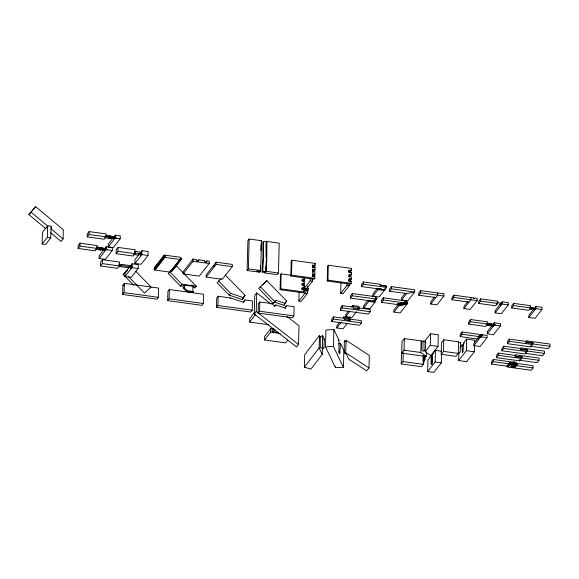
<?xml version="1.0" encoding="UTF-8"?>
<svg xmlns="http://www.w3.org/2000/svg" width="579" height="579" viewBox="0 0 579 579"><rect width="100%" height="100%" fill="white"/><g stroke="black" fill="none" stroke-linecap="round" stroke-linejoin="round"><path stroke-width="0.87" d="M322.402 348.117L322.242 354.348L310.894 369.156L304.351 367.173L304.684 354.695L319.463 335.407L320.281 337.116L320.296 346.937L321.063 348.283L321.331 347.711M322.554 335.458L322.525 346.047A1.534 0.463 83.8 0 0 322.981 347.936L323.386 348.406A1.534 0.463 83.8 0 0 323.907 347.661L324.341 339.193L322.554 335.458L320.281 337.116M340.495 343.354L339.764 353.595L338.939 351.989L338.961 340.148L333.88 329.56L325.948 329.987L325.507 346.864L335.494 367.694L343.427 367.267L343.868 350.389L340.495 343.354L338.36 343.977M346.568 341.842L344.31 340.85L344.281 351.446A1.534 0.463 83.8 0 0 344.737 353.328L345.135 353.798A1.534 0.463 83.8 0 0 345.605 353.494M463.497 345.113L462.194 344.831L462.303 352.973L463.084 351.446L463.475 343.195L466.71 339.07L474.693 340.163L474.621 342.84M266.05 256.917L266.05 243.187M42.144 243.983L42.448 232.36L47.63 225.752L51.046 226.223L50.742 237.846L45.56 244.454L42.144 243.983L47.326 237.376L47.63 225.752M51.35 226.722L51.285 229.045L63.082 238.881L61.077 241.429L50.677 232.758M63.082 238.881L63.321 229.718L35.601 206.609L28.95 214.65L45.929 228.799M78.122 248.463L78.201 245.539L80.047 243.187L97.098 245.525L97.019 248.449L95.173 250.801L78.122 248.463L79.967 246.111L80.047 243.187M87.212 236.876L87.284 233.952L89.137 231.6L106.189 233.938L106.109 236.862L104.263 239.221L87.212 236.876L89.057 234.524L89.137 231.6M96.7 246.972L101.745 247.66L100.905 249.672L99.132 249.455L99.147 248.659M99.147 258.516L99.219 255.592L106.145 246.763L112.348 247.617L112.268 250.541L105.349 259.363L99.147 258.516L106.066 249.694L106.145 246.763M99.682 248.746L101.455 248.963L99.682 248.746L99.704 248.08M95.571 249.354L100.608 250.048L100.63 249.259M100.891 248.927L100.608 250.048M100.507 265.978L100.608 262.07L102.454 259.718L119.506 262.063L119.404 265.964L117.559 268.316L100.507 265.978L102.353 263.626L102.454 259.718M100.927 248.883L100.905 249.672L99.132 249.455M103.301 248.956L101.477 248.796L103.301 248.956L103.149 250.092L101.455 249.773L101.745 247.66M102.005 249.064L102.034 248.094L103.851 248.253L103.699 249.39L102.005 249.064L103.829 249.231M103.149 250.092L103.171 249.122M103.699 249.39L103.851 248.253M104.661 237.651L109.699 238.461L110.017 237.173M105.725 249.187L105.747 248.21L104.64 249.621L104.618 250.598L105.725 249.187L107.441 249.368M109.952 238.135L108.215 237.868L108.237 237.079M108.23 246.929L108.309 244.005L115.235 235.183L120.273 235.87L120.193 238.794L113.274 247.624L108.23 246.929L115.156 238.107L115.235 235.183M110.806 237.05L105.769 236.362L105.791 235.385L110.828 236.08L110.806 237.05L108.772 237.166L108.787 236.493M109.699 238.461L109.721 237.672M108.215 237.868L109.988 238.085L110.531 236.449L108.794 236.189L110.828 236.08M112.384 237.376L110.567 237.216L112.384 237.376L112.232 238.512L110.538 238.186L110.575 236.406M111.096 237.484L111.117 236.507L112.941 236.666L112.912 237.643L111.096 237.484L112.912 237.643M112.232 238.512L112.261 237.535M112.789 237.803L112.941 236.666M114.816 237.6L114.837 236.63L113.73 238.041L113.701 239.011L114.816 237.6L116.531 237.781M116.14 253.682L116.249 249.781L118.094 247.421L135.146 249.766L135.045 253.667L133.199 256.019L116.14 253.682L117.986 251.329L118.094 247.421M122.676 294.458L122.914 285.208L124.347 283.377L158.639 288.081L158.393 297.331L156.96 299.162L122.676 294.458L124.109 292.627L124.347 283.377M125.013 276.509L125.115 272.608L132.034 263.778L138.236 264.632L138.135 268.533L131.216 277.355L125.013 276.509L131.932 267.686L132.034 263.778M134.921 263.423L135.023 259.522L141.949 250.7L148.144 251.547L148.043 255.455L141.124 264.277L134.921 263.423L141.841 254.601L141.949 250.7M139.763 253.682L139.807 252.017L134.769 251.322L134.726 252.987L139.763 253.682L138.613 255.151L133.568 254.463M154.275 268.453L154.296 267.708L164.204 255.071L180.344 257.286L180.33 258.031L181.661 258.22L181.647 258.965L180.308 258.784L180.286 259.53L170.378 272.159L154.238 269.944L154.253 269.199L164.168 256.562L165.507 256.75L165.522 256.005L164.19 255.817L154.275 268.453L155.613 268.634M154.238 269.944L164.147 257.315L164.168 256.562M164.19 255.817L164.204 255.071M167.657 300.631L167.896 291.382L169.336 289.551L203.62 294.255L203.381 303.505L201.941 305.336L167.657 300.631L169.09 298.8L169.336 289.551M170.378 272.159L170.4 271.413L180.308 258.784M170.4 271.413L171.731 271.594L171.753 270.849L181.661 258.22M183.123 273.91L183.181 271.674L193.097 259.037L196.419 259.493L196.39 260.615L198.713 260.934L198.749 259.812L204.481 260.601L204.452 261.722L206.775 262.041L206.804 260.919L209.236 261.252L209.178 263.488L199.263 276.125L183.123 273.91L193.039 261.274L193.097 259.037M183.89 288.733L183.159 287.068L187.379 290.723L192.829 291.469A1.216 0.47 1.5 0 1 193.647 292.069A1.216 0.47 1.5 0 1 192.134 292.352L186.691 291.606L183.89 288.733L183.919 287.546M184.578 287.85L184.65 285.136L192.966 286.272A1.216 0.47 1.5 0 1 193.806 286.648A1.216 0.47 1.5 0 1 193.4 287.09M192.134 292.352L192.163 291.382M192.829 291.469L192.966 286.272M206.153 277.073L206.218 274.83L213.745 265.233L213.716 266.347L214.411 265.464L214.44 264.35L216.126 262.2L232.266 264.415L232.208 266.651L222.293 279.288L206.153 277.073L216.068 264.437L216.126 262.2M216.481 307.326L216.727 298.084L218.16 296.253L230.536 297.953L243.658 302.397L244.895 299.922L252.451 300.957L252.205 310.206L250.772 312.038L216.481 307.326L217.921 305.502L218.16 296.253M259.855 271.667L259.435 272.195L247.117 270.509L247.899 240.661L249.18 239.033L261.498 240.719L260.716 270.567L260.304 271.095L257.387 270.552L256.736 271.385L259.855 271.667L259.891 270.422M247.117 270.509L248.398 268.873L249.18 239.033M268.938 324.761L249.629 322.112L249.723 318.602L254.731 312.211M287.039 316.51L299.017 325.839L298.525 344.404L296.542 346.93L254.268 314.013L254.753 295.449L256.736 292.923L270.834 303.895M254.268 314.013L256.251 311.48L256.736 292.923M285.114 307.471L286.547 305.64L294.096 306.675L293.857 315.924L292.424 317.748L258.133 313.044L258.379 303.801L259.812 301.97L272.181 303.671L274.584 306.132L274.222 306.588M259.435 272.195L259.472 270.958M260.304 271.095L260.449 265.5M260.839 250.584L261.02 243.745M258.133 313.044L259.566 311.212L259.812 301.97M287.806 340.039L285.577 342.884L264.516 339.989L264.61 336.479L270.733 328.677L273.368 329.038M264.516 339.989L270.639 332.187L270.733 328.677M264.929 271.703L264.842 272.941L277.16 274.627L278.441 272.998L279.223 243.158L266.897 241.465L266.485 241.993L266.478 256.967L265.703 271.841L262.786 271.29L262.135 272.123L265.254 272.405L265.348 271.175M301.948 284.673A0.919 0.818 38.1 0 1 302.643 284.448L303.57 284.579L304.264 283.478L303.099 283.319A1.158 1.028 38.1 0 0 301.963 284.231A1.158 1.028 38.1 0 0 303.049 285.447L304.207 285.606L304.156 287.741L302.991 287.582A1.158 1.028 38.1 0 0 301.854 288.494A1.158 1.028 38.1 0 0 302.933 289.71L304.098 289.869L304.04 292.004L303.345 292.887L280.098 289.695L280.489 274.772L281.177 273.889L291.02 275.242M280.098 289.695L280.786 288.812L281.177 273.889M312.233 276.364L314.831 275.98L314.766 278.333L314.071 279.216L290.817 276.024L291.208 261.1L291.903 260.217L315.157 263.409L315.092 265.768L314.404 266.651L312.088 265.956M290.817 276.024L291.512 275.141L291.903 260.217M306.566 288.19A1.158 1.028 38.1 0 1 307.08 288.139L308.245 288.299L307.435 293.444L301.21 301.391L298.88 301.073L299.111 292.294M312.646 278.76L312.58 281.119L306.349 289.059L304.026 288.74L304.322 277.334M301.963 280.54A0.919 0.818 38.1 0 1 302.752 280.185L303.678 280.316L304.373 279.216L304.416 277.79M298.88 301.073L305.111 293.126L305.227 288.74M307.565 288.545L307.608 286.837M304.026 288.74L310.257 280.801L310.308 278.817L311.473 278.788M312.494 276.031L312.559 273.599L314.875 274.294L314.94 271.717L312.342 272.101M312.602 271.768L312.667 269.336L314.983 270.031L315.048 267.447L312.457 267.838M312.718 267.505L312.783 265.073L315.092 265.768M312.711 276.219L312.754 274.497M312.819 271.956L312.863 270.234L312.428 270.248M312.928 267.766L312.971 266.195L312.392 266.116M314.404 266.651L314.448 265.081M322.242 354.348L319.138 347.878L319.463 335.407M348.652 281.213L351.236 281.199L351.178 283.326L350.483 284.209L327.229 281.018L327.62 266.101L328.315 265.218L351.569 268.41L351.511 270.538L350.823 271.421L348.493 271.102M327.229 281.018L327.924 280.142L328.315 265.218M331.615 321.425L331.673 319.188L333.518 316.836L344.389 318.327L344.36 319.449L350.563 320.296L350.592 319.181L361.462 320.672L361.405 322.908L359.559 325.26L331.615 321.425L333.461 319.072L333.518 316.836M343.427 367.267L333.439 346.437L333.88 329.56M335.494 367.694L335.516 366.645M347.082 323.654L343.021 328.829L336.819 327.982L336.877 325.738L339.417 322.503M347.718 283.421L349.318 283.645L349.26 285.773L343.029 293.719L340.705 293.394L340.98 282.863M340.387 310.243L340.445 307.999L342.298 305.647L353.168 307.138L353.132 308.26L359.335 309.114L359.364 307.992L370.234 309.483L370.176 311.719L368.331 314.079L340.387 310.243L342.232 307.89L342.298 305.647M343.796 316.916L343.767 318.037L349.969 318.884L349.998 317.77L343.796 316.916L343.361 318.595M356.526 311.611L351.96 317.437L345.757 316.583L345.815 314.346L348.478 310.952M340.705 293.394L346.937 285.454L346.995 283.326M345.743 352.749L346.068 340.271L369.322 355.441L368.997 367.918L366.688 370.857L348.84 359.219L345.743 352.749L368.997 367.918M348.905 280.88L348.963 278.745L351.294 279.064L351.344 276.936L348.761 276.95M349.021 276.617L349.079 274.482L351.402 274.801L351.46 272.673L348.869 272.68M349.13 272.354L349.188 270.219L351.511 270.538M349.39 280.801L349.282 279.36M349.506 276.538L349.542 275.119M349.615 272.275L349.651 270.856L348.782 270.733M349.05 279.737L350.599 279.947L350.635 278.528M350.404 298.12L350.461 295.883L352.307 293.531L375.561 296.723L375.503 298.959L373.658 301.312L350.404 298.12L352.249 295.768L352.307 293.531M352.734 305.524L352.705 306.638L358.908 307.492L358.937 306.371L352.734 305.524L351.67 306.877M361.557 286.569L361.614 284.325L363.467 281.973L380.519 284.318L380.49 285.433L386.685 286.287L386.656 287.401L384.811 289.761L361.557 286.569L363.402 284.209L363.467 281.973M375.293 297.975L376.9 297.678L376.871 298.793L375.026 301.145L374.997 302.267L369.923 308.737L363.721 307.89L363.778 305.647L367.839 300.472M363.721 307.89L368.794 301.413L368.83 300.298L370.596 300.537M384.282 289.355L384.246 290.477L379.173 296.947L372.97 296.093L373.028 293.857L377.291 288.429M372.97 296.093L378.051 289.623L378.08 288.508M406.842 303.324L407.037 302.911L397.607 304.568L381.503 302.361L381.561 300.125L383.407 297.772L406.364 301.08L404.75 301.384M381.503 302.361L383.349 300.009L383.407 297.772M384.811 289.761L384.84 288.639M389.566 291.208L391.411 288.849L414.665 292.04L406.617 293.546L389.566 291.208L389.624 288.964L391.469 286.612L414.723 289.804L414.665 292.04L407.739 300.87L401.544 300.016L401.602 297.78L405.155 293.249M391.411 288.849L391.469 286.612M398.967 305.379L398.765 305.784L407.008 304.192L400.147 312.942L393.944 312.088L394.002 309.852L398.461 304.17M423.546 355.434L423.314 364.357L421.483 366.688L401.218 363.909L401.522 352.307M426.39 352.046L426.274 356.505L401.746 353.139L402.05 341.538L404.359 338.599L421.143 340.901L421.925 341.48L423.944 340.886L425.891 342.319M401.218 363.909L403.049 361.578L403.288 352.647M401.746 353.139L404.055 350.201L404.359 338.599M435.835 297.555L418.783 295.218L418.841 292.974L420.687 290.622L443.941 293.814L443.883 296.05L436.964 304.88L430.762 304.026L430.819 301.789L434.547 297.034M418.783 295.218L420.629 292.858L420.687 290.622M426.274 356.505L420.839 352.502L421.143 340.901M423.126 355.644L422.996 360.811A1.715 0.434 -82.2 0 1 422.967 361.274M424.284 355.709L424.146 360.876A1.954 0.499 -82.2 0 1 423.734 363.047A1.954 0.499 -82.2 0 1 423.126 363.272M425.261 351.706L425.565 340.105L430.559 333.736L438.303 334.8L437.999 346.401L430.704 355.709L425.261 351.706L430.255 345.337L430.559 333.736M425.37 355.926L425.326 357.619A1.954 0.499 -82.2 0 1 424.848 359.914A1.954 0.499 -82.2 0 1 424.248 359.791M441.553 353.899L441.314 362.823L433.809 372.391L427.664 371.544L427.968 359.943L431.232 355.781L432.245 356.02M431.232 355.781L431.037 363.294A1.715 0.434 -82.2 0 0 431.478 364.256A1.715 0.434 -82.2 0 0 432.014 362.049L432.209 354.536L435.473 350.375L441.618 351.221M432.224 356.852L432.05 363.532A1.954 0.499 -82.2 0 0 432.144 364.509M427.664 371.544L435.169 361.976L435.473 350.375M437.746 292.967L437.688 295.203L430.762 304.026M441.184 354.312L441.488 342.71L443.789 339.772L458.582 341.798L458.279 353.407L455.977 356.346L441.184 354.312L443.485 351.373L443.789 339.772M469.033 302.108L451.982 299.77L452.04 297.534L453.885 295.181L477.139 298.373L477.082 300.61L470.155 309.432L463.96 308.585L464.018 306.342L467.745 301.594M451.982 299.77L453.827 297.418L453.885 295.181M474.548 345.518L474.389 351.764L466.631 361.651L458.655 360.558L458.865 352.524M460.167 336.594L462.013 334.242L479.065 336.587L477.219 338.939L460.167 336.594L460.225 334.358L462.071 332.006L479.123 334.344L479.057 337.289L480.606 337.506L482.141 335.559L482.162 334.713L480.606 334.496L479.079 336.45L480.628 336.66L480.606 337.506M462.013 334.242L462.071 332.006M458.655 360.558L466.406 350.671L466.71 339.07M468.664 324.11L468.722 321.873L470.575 319.521L487.627 321.859L487.569 324.095L485.723 326.447L468.664 324.11L470.51 321.758L470.575 319.521M470.937 297.519L470.879 299.756L463.96 308.585M473.89 345.649L473.948 343.412L480.874 334.582L487.077 335.436L487.011 337.673L480.092 346.503L473.89 345.649L480.816 336.826L480.874 334.582M500.9 303.164L500.857 303.924L500.958 303.164L497.723 302.708L495.783 305.784L478.732 303.439L478.79 301.203L480.635 298.851L497.687 301.189L497.651 303.483M478.732 303.439L480.577 301.087L480.635 298.851M479.057 337.289L480.584 335.342L480.606 334.496M487.279 333.83L487.337 331.593L494.263 322.771L500.466 323.618L500.408 325.861L493.482 334.684L487.279 333.83L494.205 325.007L494.263 322.771M507.559 365.508L508.507 365.639L508.492 366.391L491.433 364.046L491.491 361.81L493.344 359.458L516.591 362.649L515.65 364.567M491.433 364.046L493.279 361.694L493.344 359.458M495.146 312.863L495.204 310.626L502.123 301.797L508.326 302.651L508.268 304.887L501.349 313.717L495.146 312.863L502.065 304.04L502.123 301.797M496.435 357.677L496.493 355.441L498.338 353.089L515.39 355.426L515.353 356.773L521.563 357.178L521.534 358.517L498.28 355.325L496.435 357.677L519.689 360.869L521.961 357.974L521.997 356.628L519.088 356.23L518.162 357.409M498.28 355.325L498.338 353.089M501.855 350.765L501.913 348.529L503.759 346.177L520.811 348.515L520.782 349.796L526.991 350.324L526.955 351.605L503.701 348.413L501.855 350.765L525.11 353.957L527.382 351.055L527.418 349.774L521.209 349.253L521.245 347.965L544.499 351.156L544.434 353.4L542.588 355.752L525.537 353.407L525.566 352.285M503.701 348.413L503.759 346.177M507.414 343.687L507.472 341.444L509.317 339.091L526.369 341.436L526.34 342.551L532.542 343.405L532.514 344.519L509.259 341.335L507.414 343.687L530.661 346.879L532.941 343.977L532.97 342.855L526.767 342.008L525.841 343.181M507.03 365.458L507.016 366.203L509.404 363.156L509.419 362.411L513.862 363.019L513.841 363.764L517.51 364.271L517.525 363.525L516.606 364.698M507.942 367.079L507.964 366.333L510.352 363.286L510.338 364.032L507.942 367.079L531.196 370.271L533.042 367.918L533.1 365.682L516.048 363.344M509.259 341.335L509.317 339.091M511.684 307.963L511.742 305.726L513.587 303.374L530.639 305.712L530.581 307.948L528.736 310.308L511.684 307.963L513.53 305.611L513.587 303.374M512.524 364.357L512.545 363.612L508.876 363.105M517.51 364.271L515.115 367.318L510.678 366.71L513.805 362.722L513.826 361.976L514.601 362.078L514.579 362.83L511.995 366.123L515.665 366.623L515.679 365.877M520.116 360.326L537.167 362.664L539.013 360.312L539.071 358.075L515.817 354.884L515.78 356.223L519.074 356.678L519.088 356.23M516.982 364.22L516.96 364.965L511.981 364.329L513.826 361.976M519.689 360.869L519.718 359.53M526.767 342.008L526.796 340.886L550.05 344.078L549.992 346.314L548.147 348.674L531.095 346.329M528.844 317.487L528.902 315.251L535.821 306.421L542.024 307.275L541.966 309.512L535.039 318.341L528.844 317.487L535.763 308.665L535.821 306.421M530.661 346.879L530.697 345.757M458.235 342.464L460.66 342.616L460.291 350.621A1.534 0.391 -82.2 0 1 459.82 352.495L459.465 352.951A1.534 0.391 -82.2 0 1 459.067 352.307M265.522 268.699L265.638 266.847M339.996 353.009L339.641 353.516M262.135 272.123L262.917 257.257L262.917 242.283L263.568 241.45L266.485 241.993M262.786 271.29L263.568 256.425L263.568 241.45M265.703 271.841L266.123 271.305L266.774 260.166L266.897 241.465M128.726 267.209L128.813 267.853L120.237 266.622C119.252 264.921 123.218 262.757 120.237 266.622M530.777 308.781L530.813 308.441A6.224 2.403 1.5 0 1 531.247 307.847L532.745 307.326L533.071 308.194A6.224 2.403 1.5 0 1 532.644 308.788L531.225 309.324L530.791 308.527M487.236 323.661L487.272 323.27M491.419 325.412L491.144 325.774L486.982 325.203L491.39 325.456L491.47 324.928M492.787 325.47L492.722 325.984M486.997 324.66L491.405 324.913L487.243 324.341L486.917 325.188M496.934 303.693L496.869 304.402M118.999 265.153L118.977 264.046M487.257 324.848L487.308 324.356M488.104 323.372L487.771 324.197L491.933 324.768L492.251 324.262L488.039 323.335L487.706 324.182M497.672 303.454L480.577 301.087M491.144 325.253L491.079 325.76M501.537 303.982L501.631 303.287M398.909 304.279L407.044 302.593L399.003 304.098M398.989 304.416L398.793 304.829L407.03 303.237L398.786 305.147L398.982 304.735M405.452 302.252L407.066 301.956L405.257 302.665M406.856 302.687L407.059 302.274L397.621 303.932L398.265 304.503M406.82 303.961L407.023 303.555L398.772 305.466L407.015 303.874L406.813 304.286M130.615 266.905L130.55 268.091L131.542 266.832L131.571 265.725L130.637 266.876L132.287 267.071M221.207 278.521L217.125 282.747L229.219 295.16L242.34 299.604L243.274 297.751M242.34 299.604L245.018 295.297L225.166 274.924M283.992 305.321L286.67 301.015L266.818 280.641L258.777 288.465L273.266 303.338L274.591 302.137L283.992 305.321L284.919 303.468M285.034 308.462L286.547 305.64M492.193 323.907L491.868 324.754M493.561 326.107L492.78 325.999L493.12 325.188M493.836 324.653L493.901 324.168L493.511 324.978M497.694 302.723L497.593 303.476M501.559 303.251L501.457 304.011M493.04 325.673L493.815 325.789M304.156 287.741L303.454 288.841L302.527 288.718A0.919 0.818 38.1 0 0 301.666 289.211M307.717 289.131L308.245 288.299M496.934 304.395L497.05 303.729M500.828 304.178L500.734 304.938M500.799 304.923L500.9 304.199M304.351 367.173L319.138 347.878M35.601 206.609L28.95 214.65M46.928 227.525L47.934 226.251L30.955 212.095M129.392 266.007L129.862 265.493L129.747 266.695L120.266 265.428M133.742 285.317L123.197 274.497L127.93 269.669M164.957 257.452L155.592 269.38L154.253 269.199M182.986 286.41L180.453 286.062L168.359 273.65L169.799 271.819L181.886 284.231L196.252 286.2L194.819 288.031L191.714 284.846M171.731 271.594L181.647 258.965M197.75 261.086L198.749 259.812M180.453 286.062L181.886 284.231M205.704 262.323L206.804 260.919M186.691 291.606L187.379 290.723M261.086 241.255L261.498 240.719M229.219 295.16L230.659 293.329L243.773 297.78M230.087 298.525L230.536 297.953M243.585 297.128L245.018 295.297M264.842 272.941L265.254 272.405M243.462 301.753L244.895 299.922M266.818 280.641L262.743 284.868M249.629 322.112L255.752 314.303M271.826 304.127L272.181 303.671M273.266 303.338L276.031 300.306L285.425 303.49M274.591 302.137L276.031 300.306M275.097 305.958L275.908 304.93L285.302 308.115M312.392 265.573L312.783 265.073M314.679 264.017L315.157 263.409M285.23 302.846L286.67 301.015M302.904 281.517L303.946 280.193M312.363 269.727L312.667 269.336M314.708 267.889L315.048 267.447M314.983 270.031L314.288 270.914L312.747 270.451M314.875 274.294L314.18 275.177L312.638 274.714M314.44 276.473L314.831 275.98M273.136 329.755L273.577 329.198M273.042 329.748A1.093 0.97 38.1 0 0 272.065 330.667A1.093 0.97 38.1 0 0 273.085 331.774L274.482 329.994L275.495 330.131M348.84 270.661L349.188 270.219M351.178 268.902L351.569 268.41M351.156 273.056L351.46 272.673M351.402 274.801L350.708 275.684L349.159 275.474M350.599 279.947L351.294 279.064M350.845 281.698L351.236 281.199M336.819 327.982L341.386 322.156M345.757 316.583L349.817 311.408M357.525 309.258L358.908 307.492M357.981 309.758L359.364 307.992M401.544 300.016L406.617 293.546M393.944 312.088L398.96 305.698M405.481 303.975L407.066 301.956M458.293 342.167L458.582 341.798M460.269 343.108L460.66 342.616M460.037 347.581L462.194 344.831M479.853 336.71L481.381 334.756M479.839 337.246L481.366 335.299L482.141 335.559M481.142 336.008L482.162 334.713M481.127 336.435L482.148 335.132M530.885 308.976L532.666 307.311M531.225 309.324L532.658 307.5L533.085 307.789M514.897 356.056L515.817 354.884M520.318 349.144L521.245 347.965M525.877 342.066L526.796 340.886M512.755 364.437L514.601 362.078M521.071 357.808L521.997 356.628M526.492 350.954L527.418 349.774M532.275 343.738L532.97 342.855M497.079 303.403L497.187 302.658M303.975 281.676L304.279 281.387L303.157 281.184A1.158 1.028 38.1 0 1 302.079 279.968A1.158 1.028 38.1 0 1 303.215 279.056L304.373 279.216M303.584 290.368L304.098 289.869M307.738 286.706L308.129 286.337M123.197 274.497L127.156 270.9M173.099 268.822L176.4 265.826L196.252 286.2M168.359 273.65L169.683 272.448M274.584 306.132L275.908 304.93M348.182 319.08L349.998 317.77M347.545 320.636L349.969 318.884M348.768 320.491L350.592 319.181M535.372 309.157L534.156 309.533L535.886 307.825M535.372 309.345L534.149 309.729L535.879 308.014M323.523 339.482L324.341 339.193M375.264 299.097L376.871 298.793M397.621 303.932L406.328 302.361L405.676 302.108L406.335 302.043L405.691 301.471L406.357 301.398L405.698 301.152L406.364 301.08M397.614 304.25L406.32 302.679L405.669 302.426M397.607 304.568L406.32 302.679M530.009 307.015L530.407 307M530.009 307.21L530.4 307.188M480.584 335.342L481.366 335.299M325.507 346.864L333.439 346.437M338.15 340.163L338.961 340.148M432.209 354.536L433.07 354.58M463.475 343.195L464.286 343.246M110.538 238.186L112.362 238.345M101.455 249.773L103.272 249.933M262.917 242.283L263.698 242.355M532.658 307.5L531.24 308.042A6.224 2.403 1.5 0 0 530.813 308.629L530.798 309.041M531.232 309.135L532.651 308.6A6.224 2.403 1.5 0 0 533.078 308.006M473.318 298.351L474.223 298.474M108.772 237.166L110.546 237.383M89.057 234.524L106.109 236.862M115.156 238.107L120.193 238.794M348.833 271.906L350.288 272.101M348.869 276.183L350.179 276.364M47.326 237.376L50.742 237.846M348.905 280.468L350.063 280.627M379.954 285.034L386.157 285.881M363.402 284.209L386.656 287.401M96.679 247.942L101.716 248.637M164.147 257.315L180.286 259.53M193.039 261.274L209.178 263.488M216.068 264.437L232.208 266.651M248.398 268.873L260.716 270.567M266.123 271.305L278.441 272.998M79.967 246.111L97.019 248.449M106.066 249.694L112.268 250.541M117.986 251.329L135.045 253.667M141.841 254.601L148.043 255.455M291.512 275.141L314.766 278.333M327.924 280.142L351.178 283.326M420.629 292.858L443.883 296.05M453.827 297.418L477.082 300.61M502.065 304.04L508.268 304.887M513.53 305.611L530.581 307.948M535.763 308.665L541.966 309.512M378.963 288.624L381.619 288.993M378.051 289.623L384.246 290.477M346.937 285.454L349.26 285.773M310.257 280.801L312.58 281.119M170.414 270.668L171.753 270.849M352.249 295.768L375.503 298.959M383.349 300.009L405.647 303.07M121.12 264.342L129.761 265.529M131.505 265.768L132.316 265.877M308.187 290.434L307.022 290.274A1.158 1.028 38.1 0 1 306.03 288.675M307.5 291.099L306.573 290.969A0.919 0.818 38.1 0 1 305.719 289.999A0.919 0.818 38.1 0 1 306.617 289.276M102.353 263.626L119.404 265.964M131.932 267.686L138.135 268.533M372.369 300.783L375.026 301.145M130.622 268.048L131.433 268.157M280.786 288.812L304.04 292.004M368.794 301.413L374.997 302.267M305.111 293.126L307.435 293.444M493.836 324.131L494.748 324.254M487.786 323.654L491.947 324.226M493.59 324.45L494.756 324.609M488.025 323.878L492.179 324.45M495.385 324.891L493.576 324.993L494.35 325.101M470.51 321.758L487.569 324.095M494.205 325.007L500.408 325.861M486.027 323.958L486.418 324.008M493.829 325.246L492.794 325.456L493.576 325.564M342.232 307.89L370.176 311.719M122.914 285.208L124.673 285.447M480.816 336.826L487.011 337.673M532.941 343.977L549.992 346.314M333.461 319.072L361.405 322.908M124.109 292.627L158.393 297.331M169.09 298.8L203.381 303.505M217.921 305.502L252.205 310.206M259.566 311.212L293.857 315.924M527.382 351.055L544.434 353.4M430.255 345.337L437.999 346.401M521.961 357.974L539.013 360.312M466.406 350.671L474.389 351.764M443.485 351.373L458.279 353.407M513.805 362.722L514.579 362.83M493.279 361.694L510.338 364.032M508.861 363.851L509.81 363.981L509.788 364.727L533.042 367.918M273.085 331.774L278.152 332.469M404.055 350.201L420.839 352.502M270.639 332.187L280.294 333.511M435.169 361.976L441.314 362.823M403.049 361.578L423.314 364.357M111.117 236.507L112.811 236.833M102.034 248.094L103.728 248.413M312.298 267.281L313.601 267.672M312.334 271.587L313.203 271.848M312.363 275.894L313.377 276.197M256.251 311.48L298.525 344.404M260.21 286.634L274.707 301.507M218.565 280.916L230.659 293.329M135.58 271.131L151.083 287.046L144.482 293.039L128.35 276.487M339.236 353.045L338.932 351.764M346.068 340.271L346.611 341.415M344.31 340.85L344.751 341.784M423.944 340.886L424.009 348.884A1.534 0.688 79.4 0 0 424.704 350.736L425.297 351.178A1.534 0.688 79.4 0 0 425.862 351.098M421.925 341.48L421.99 349.448A1.042 0.47 79.4 0 0 422.467 350.708L423.061 351.149A1.042 0.47 79.4 0 0 423.582 350.613M424.168 357.554A1.715 0.434 -82.2 0 1 423.958 359.016M432.231 360.579A1.715 0.434 -82.2 0 1 432.209 360.037M274.482 329.994A1.093 0.97 38.1 0 1 273.505 328.568M183.377 285.86A1.216 0.47 1.5 0 1 183.29 285.295A1.216 0.47 1.5 0 1 184.65 285.136M500.039 304.612L500.242 304.105L500.039 304.583M140.415 253.732L140.371 255.397L141.529 253.92L141.573 252.256L140.415 253.732"/></g></svg>
